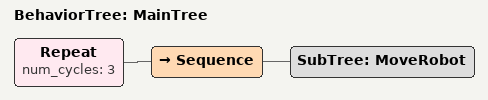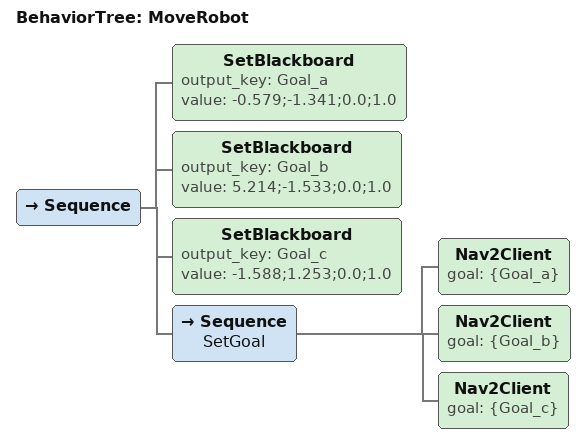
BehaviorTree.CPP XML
<root main_tree_to_execute = "MainTree">
    <BehaviorTree ID="MainTree">
    <!-- 반복횟수 -->
        <Repeat num_cycles="3">
            <Sequence>
                <SubTree ID="MoveRobot"/>
            </Sequence>

        </Repeat>
    </BehaviorTree>

    <BehaviorTree ID="MoveRobot">
        <Sequence>
            <SetBlackboard output_key="Goal_a" value="-0.579;-1.341;0.0;1.0" />
            <SetBlackboard output_key="Goal_b" value="5.214;-1.533;0.0;1.0" />
            <SetBlackboard output_key="Goal_c" value="-1.588;1.253;0.0;1.0" />

            <Sequence name="SetGoal">
                <Nav2Client goal="{Goal_a}" />
                <Nav2Client goal="{Goal_b}" />
                <Nav2Client goal="{Goal_c}" />
            </Sequence>
        </Sequence>
    </BehaviorTree>
</root>
